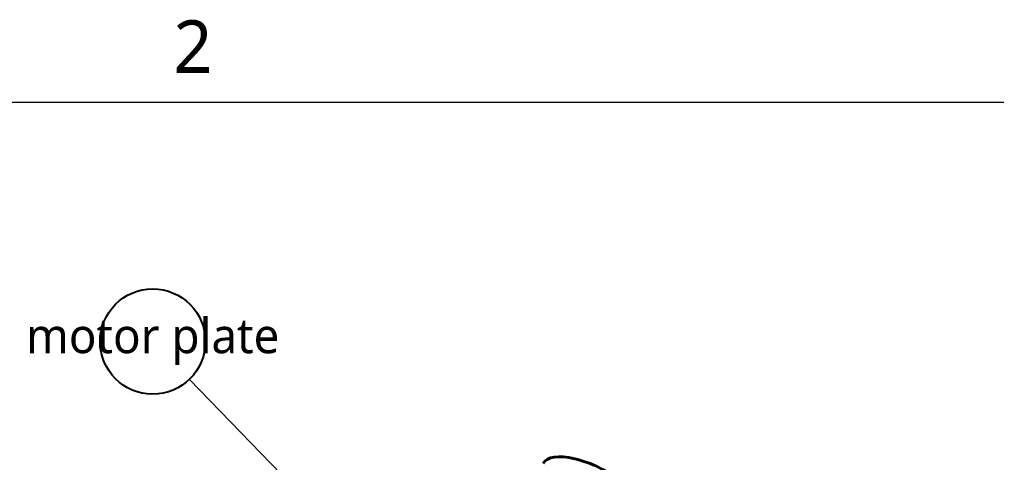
# Model space of a CAD drawing. Header units: inches. Extents: x 0 to 11, y 0 to 8.5.
# Drawn here: x 2.176 to 5.515, y 6.888 to 8.403 of the extents above; entities that cross this region are included whole.
import ezdxf

# ---------------------------------------------------------------- set-up
doc = ezdxf.new("R2010")
doc.units = ezdxf.units.IN
doc.header["$LTSCALE"] = 0.5
doc.header["$MEASUREMENT"] = 0
for name, color, linetype, lineweight in [('ANNOTATION_LINES', 7, 'Continuous', 13), ('ANNOTATION_TEXT', 7, 'Continuous', 25), ('BORDER_FRAME', 7, 'Continuous', 15), ('BORDER_ZONES', 7, 'Continuous', 15), ('Visible', 7, 'Continuous', 40)]:
    doc.layers.add(name, color=color, linetype=linetype, lineweight=lineweight)
doc.styles.add('Onshape-Standard', font='NotoSans-Regular.ttf')

msp = doc.modelspace()

# ---------------------------------------------------------------- linework, layer by layer
at = {"layer": 'ANNOTATION_LINES', "color": 7}
msp.add_line((3.73696, 6.16164, -0.45822), (2.75681, 7.17236, 0.45822), dxfattribs=at)
at = {"layer": 'ANNOTATION_TEXT', "color": 7}
msp.add_circle((2.6315, 7.30158), 0.18, dxfattribs=at)
at = {"layer": 'BORDER_FRAME'}
msp.add_line((0.399, 8.12), (10.639, 8.12), dxfattribs=at)
at = {"layer": 'Visible'}
msp.add_ellipse((4.12528, 6.80498), major_axis=(0.15934, -0.07967), ratio=0.4082483, start_param=12.5663706, end_param=15.7079633, dxfattribs=at)

# ---------------------------------------------------------------- texts
at = {"layer": 'ANNOTATION_TEXT', "color": 7, "insert": (2.6315, 7.30158), "char_height": 0.12, "attachment_point": 5, "style": 'Onshape-Standard'}
msp.add_mtext('{\\fNoto Sans;motor plate}', dxfattribs=at)
at = {"layer": 'BORDER_ZONES', "insert": (2.769, 8.31), "char_height": 0.18, "attachment_point": 5, "style": 'Onshape-Standard'}
msp.add_mtext('2', dxfattribs=at)

doc.saveas('drawing.dxf')
